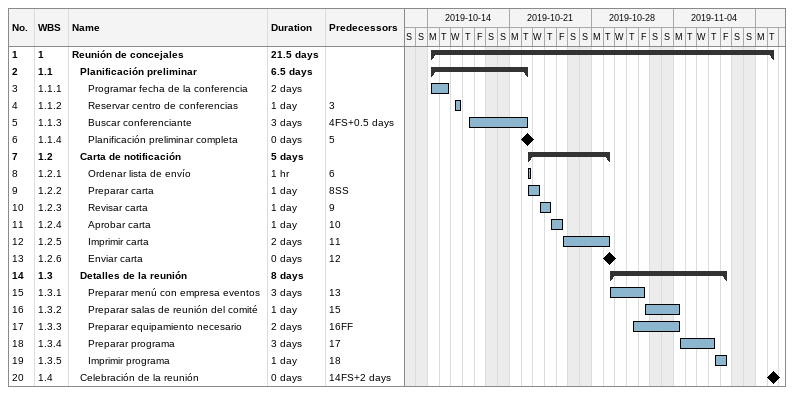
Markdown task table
| ID | WBS | Task | Duration | Start | Finish | Predecessors |
|---|---|---|---|---|---|---|
| 1 | 1 | **Reunión de concejales** | 21.5d | 2019-10-14 | 2019-11-12 |  |
| 2 | 1.1 | **Planificación preliminar** | 6.5d | 2019-10-14 | 2019-10-22 |  |
| 3 | 1.1.1 | Programar fecha de la conferencia | 2d | 2019-10-14 | 2019-10-15 |  |
| 4 | 1.1.2 | Reservar centro de conferencias | 1d | 2019-10-16 | 2019-10-16 | 3 |
| 5 | 1.1.3 | Buscar conferenciante | 3d | 2019-10-17 | 2019-10-22 | 4FS+0.5d |
| 6 | 1.1.4 | Planificación preliminar completa | 0d | 2019-10-22 | 2019-10-22 | 5 |
| 7 | 1.2 | **Carta de notificación** | 5d | 2019-10-22 | 2019-10-29 |  |
| 8 | 1.2.1 | Ordenar lista de envío | 1h | 2019-10-22 | 2019-10-22 | 6 |
| 9 | 1.2.2 | Preparar carta | 1d | 2019-10-22 | 2019-10-23 | 8SS |
| 10 | 1.2.3 | Revisar carta | 1d | 2019-10-23 | 2019-10-24 | 9 |
| 11 | 1.2.4 | Aprobar carta | 1d | 2019-10-24 | 2019-10-25 | 10 |
| 12 | 1.2.5 | Imprimir carta | 2d | 2019-10-25 | 2019-10-29 | 11 |
| 13 | 1.2.6 | Enviar carta | 0d | 2019-10-29 | 2019-10-29 | 12 |
| 14 | 1.3 | **Detalles de la reunión** | 8d | 2019-10-29 | 2019-11-08 |  |
| 15 | 1.3.1 | Preparar menú con empresa eventos | 3d | 2019-10-29 | 2019-11-01 | 13 |
| 16 | 1.3.2 | Preparar salas de reunión del comité | 1d | 2019-11-01 | 2019-11-04 | 15 |
| 17 | 1.3.3 | Preparar equipamiento necesario | 2d | 2019-10-31 | 2019-11-04 | 16FF |
| 18 | 1.3.4 | Preparar programa | 3d | 2019-11-04 | 2019-11-07 | 17 |
| 19 | 1.3.5 | Imprimir programa | 1d | 2019-11-07 | 2019-11-08 | 18 |
| 20 | 1.4 | Celebración de la reunión | 0d | 2019-11-12 | 2019-11-12 | 14FS+2d |
